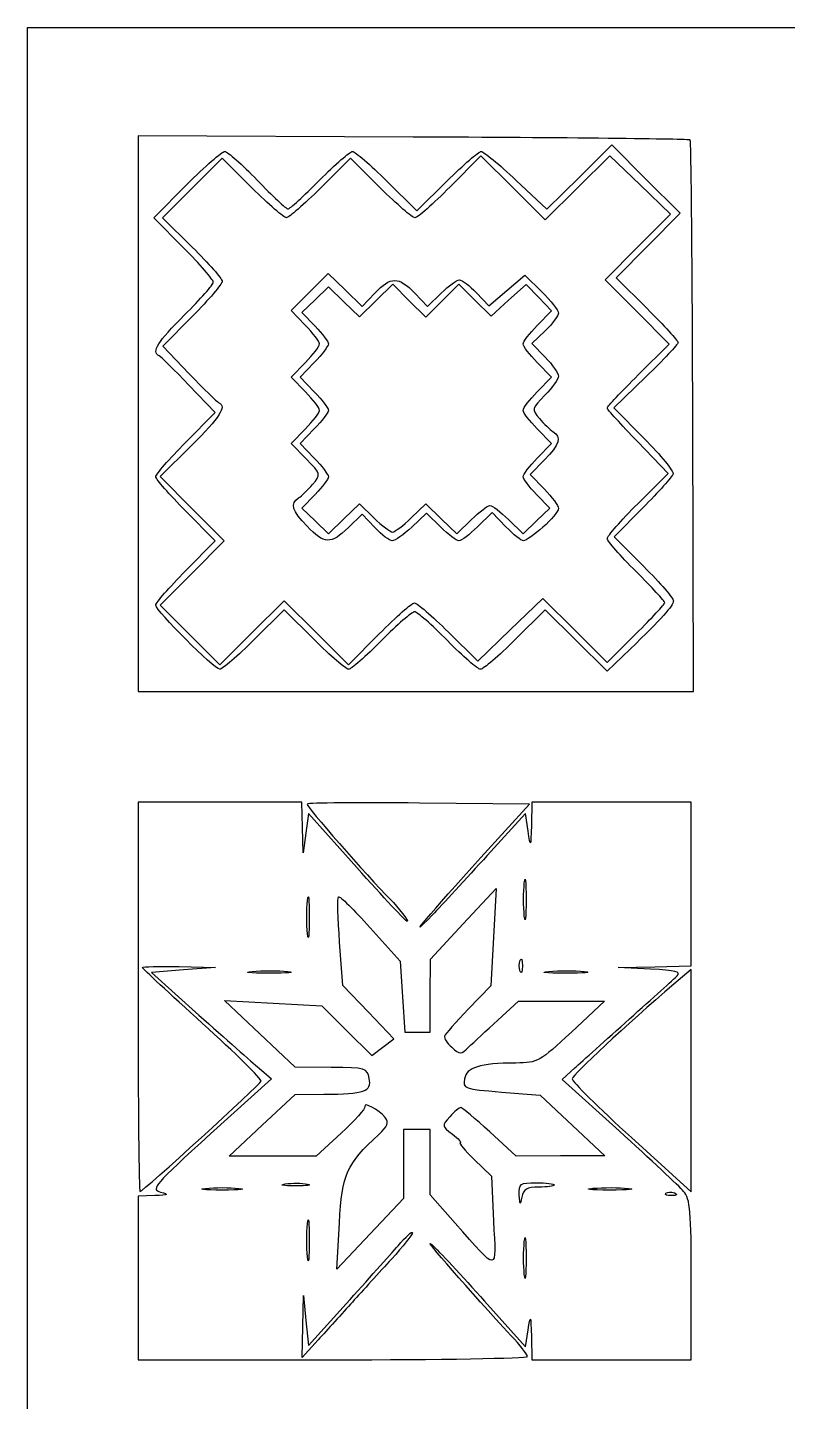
# Model space of a CAD drawing. Extents: x 35 to 169, y -1 to 345.
# Drawn here: x 34.9 to 83.3, y 257.8 to 345.4 of the extents above; entities that cross this region are included whole.
import ezdxf

# ---------------------------------------------------------------- set-up
doc = ezdxf.new("R2010")
doc.units = 0
doc.layers.get('0').update_dxf_attribs({"linetype": 'CONTINUOUS'})

msp = doc.modelspace()

# ---------------------------------------------------------------- linework, layer by layer
at = {"color": 7}
for points in [[(77.213463, 215.29678), (77.212616, 253.537891), (56.04484, 253.610233), (34.877025, 253.682572), (34.877025, 299.541891), (34.877025, 345.401224), (101.904806, 345.401224), (168.932581, 345.401224), (168.972261, 324.587335)], [(59.4787, 338.414869), (41.932473, 338.48678), (41.932527, 320.777335), (41.932583, 303.067891), (59.642025, 303.067919), (77.351472, 303.067919), (77.305225, 320.588416)], [(77.141956, 338.225922), (77.141956, 338.225922)], [(66.046449, 335.653099), (68.005875, 333.81126), (70.070517, 335.862113), (72.135165, 337.912994), (74.315306, 335.732827), (76.495447, 333.552688), (74.453547, 331.497066), (72.411649, 329.441444), (74.387673, 327.480564)], [(49.2044, 335.16556), (47.28983, 337.06548), (45.387316, 335.161468), (43.484806, 333.257456), (45.389806, 331.388016)], [(57.391331, 335.163105), (55.479247, 337.060541), (53.567166, 335.163105)], [(73.82416, 323.247231), (75.800184, 325.208111), (73.760666, 327.261334), (71.721153, 329.314557), (73.802855, 331.410255), (75.884557, 333.505924), (73.948998, 335.366785), (72.013439, 337.227617), (69.955232, 335.183143), (67.897025, 333.138697), (65.84381, 335.178204), (63.79059, 337.217711), (61.82971, 335.241704)], [(57.8005, 335.601565), (59.712583, 333.704129), (61.624664, 335.601565)], [(44.832676, 331.353839), (42.934992, 333.266176), (45.037279, 335.382589)], [(52.596229, 326.413962), (51.688763, 327.350206), (52.873831, 328.535285), (54.058899, 329.720365), (55.136776, 328.667845), (56.214653, 327.615326), (57.028642, 328.464927)], [(63.510366, 328.479857), (64.309309, 327.645918), (65.452602, 328.624552), (66.59589, 329.603158), (67.669788, 328.554533)], [(67.386657, 326.407019), (68.287398, 327.336349), (67.482601, 328.176383), (66.6778, 329.01639), (65.563222, 328.009449), (64.448642, 327.00248), (63.412909, 328.013852), (62.377176, 329.025223), (61.327101, 327.975159), (60.277025, 326.925066), (59.226952, 327.975159), (58.176877, 329.025223), (57.111268, 327.984698), (56.045662, 326.944145), (55.058228, 327.901217), (54.070795, 328.85826), (53.220628, 328.043739), (52.370462, 327.229246), (53.219299, 326.353454)], [(59.573549, 328.464927), (60.386787, 327.616088), (61.262565, 328.464927)], [(45.398007, 326.993957), (43.501208, 325.082494), (45.18634, 323.324645)], [(67.894855, 326.066123), (67.046018, 325.2529), (67.894855, 324.377108)], [(52.601664, 322.175012), (51.699634, 323.105668), (52.601664, 324.036324)], [(53.166109, 324.036324), (52.264079, 323.105668), (53.166109, 322.175012)], [(67.387944, 322.175012), (68.289974, 323.105668), (67.387944, 324.036324)], [(44.958268, 318.935158), (46.855064, 320.846621), (45.169935, 322.60447)], [(74.317583, 323.128105), (72.271472, 321.156247), (74.209913, 319.197399)], [(74.317583, 323.128105), (74.317583, 323.128105)], [(71.849087, 321.137676), (71.849087, 321.137676)], [(52.651017, 317.890766), (51.699634, 318.872335), (52.601664, 319.802991)], [(53.166109, 319.802991), (52.264079, 318.872335), (53.166109, 317.941679)], [(67.387944, 317.941679), (68.289974, 318.872335), (67.387944, 319.802991)], [(73.79545, 315.03431), (75.742763, 316.966714), (73.796398, 318.977858)], [(45.318782, 318.730772), (43.34276, 316.769892), (45.382273, 314.716669), (47.421789, 312.663446), (45.384745, 310.612707), (43.347702, 308.561995), (45.246081, 306.663599), (47.144457, 304.765232), (49.195186, 306.802283), (51.245914, 308.839307), (53.299134, 306.7998), (55.352349, 304.760293), (57.313229, 306.7363)], [(67.841664, 317.826645), (66.939634, 316.895989), (67.841664, 315.965333)], [(66.485914, 316.755668), (66.485914, 316.755668)], [(53.219299, 315.62455), (52.370462, 314.748758), (53.220628, 313.934265), (54.070795, 313.119743), (55.057243, 314.075856), (56.043695, 315.03194), (56.974351, 314.129929)], [(65.553926, 314.020484), (66.483258, 313.119743), (67.333422, 313.934265), (68.183588, 314.748758), (67.334751, 315.62455)], [(44.9589, 310.751362), (46.856334, 312.663446), (44.9589, 314.57553)], [(59.346369, 314.129929), (60.277025, 315.03194), (61.264806, 314.074557), (62.252583, 313.117175), (63.183242, 314.019185)], [(74.121064, 314.773424), (72.301769, 312.9304), (74.191619, 311.025936)], [(57.029392, 313.512286), (56.216155, 314.361126), (55.340377, 313.512286)], [(61.229251, 313.544572), (60.32016, 314.425698), (59.38137, 313.54587)], [(65.389616, 313.56461), (64.508566, 314.465774), (63.578805, 313.56461)], [(67.746095, 313.538561), (67.746095, 313.538561)], [(61.716392, 306.849838), (63.59326, 304.987369), (65.668782, 306.99013), (67.744309, 308.992892), (69.795672, 306.95522), (71.847038, 304.917547), (73.68203, 306.736243)], [(53.157998, 306.376438), (51.245914, 308.273875), (49.333833, 306.376438)], [(73.302659, 305.758089), (71.84506, 304.356094), (69.871045, 306.31497), (67.897025, 308.273875), (65.984941, 306.376438)], [(55.878245, 291.835277), (52.798136, 295.27819), (52.628859, 294.022499), (52.45958, 292.76678), (52.417193, 294.389557), (52.374806, 296.012335), (47.153695, 296.012335), (41.932583, 296.012335), (41.932583, 283.594557)], [(63.793906, 292.47087), (66.887451, 295.871224), (59.871336, 295.946803)], [(66.798644, 294.16234), (66.627025, 295.275679), (64.202084, 292.610118)], [(74.607445, 285.360394), (72.553695, 285.457958), (74.882025, 285.514035), (77.210361, 285.570113), (77.210361, 290.791224), (77.210361, 296.012335), (72.130361, 296.012335), (67.050361, 296.012335), (67.010308, 294.530668)], [(56.739677, 287.989999), (58.635756, 285.87147), (58.791165, 283.604125), (58.94657, 281.33678), (59.75291, 281.33678), (60.559247, 281.33678), (60.567375, 283.665113), (60.575503, 285.993446), (62.672014, 288.251224), (64.768524, 290.509002), (64.596419, 287.404557), (64.424314, 284.300113), (62.985675, 282.804674)], [(66.562546, 288.745113), (66.562546, 288.745113)], [(52.73366, 287.616224), (52.73366, 287.616224)], [(54.246904, 279.091544), (51.951472, 279.104103), (49.693695, 281.236625), (47.435914, 283.369146), (50.540361, 283.191064), (53.644806, 283.012982), (55.239745, 281.435134), (56.834684, 279.857326), (57.540827, 280.385389), (58.24697, 280.913452), (56.619278, 282.612932), (54.991584, 284.312418), (54.7843, 287.07718)], [(44.543136, 285.519256), (46.871472, 285.468428), (44.823854, 285.30759), (42.776236, 285.14678), (45.811632, 282.433777)], [(50.258136, 285.102414), (50.258136, 285.102414)], [(66.299004, 285.217335), (66.299004, 285.217335)], [(69.167025, 285.101455), (69.167025, 285.101455)], [(73.400361, 274.61518), (77.210361, 271.161647), (77.210361, 278.248176), (77.210361, 285.334711), (76.102427, 284.394065), (76.102427, 284.394065)], [(64.872633, 282.112891), (66.191079, 283.312335), (68.929546, 283.312335), (71.668013, 283.312335), (69.570851, 281.350157)], [(49.646332, 279.041726), (50.445636, 278.362685), (46.558691, 274.849044)], [(72.602358, 275.053311), (68.982136, 278.330802), (69.78799, 279.05768)], [(54.875235, 274.893531), (53.28344, 273.434557), (50.512224, 273.434557), (47.741007, 273.434557), (49.846241, 275.400698), (51.951472, 277.366839), (53.785914, 277.380103)], [(65.098634, 277.524903), (67.574078, 277.328978), (69.640549, 275.395141), (71.707022, 273.461304), (68.87961, 273.447926), (68.879613, 273.447926)], [(62.150842, 269.166265), (60.559247, 270.96577), (60.559247, 273.046829), (60.559247, 275.127891), (59.712583, 275.127891), (58.865914, 275.127891), (58.865914, 272.928389), (58.865914, 270.728884), (56.732526, 268.483389), (54.599134, 266.237891), (54.77039, 269.177557)], [(68.879613, 273.447926), (66.052203, 273.434549), (64.364057, 274.97599)], [(63.367059, 273.222882), (64.459677, 272.164549), (64.598688, 269.286342)], [(42.990914, 270.922689), (41.932583, 270.894557), (41.932583, 265.673446), (41.932583, 260.452335), (54.350361, 260.452335)], [(47.294806, 271.271665), (47.294806, 271.271665)], [(51.951472, 271.53972), (51.951472, 271.53972)], [(67.49332, 271.459002), (67.49332, 271.459002)], [(71.989247, 271.273418), (71.989247, 271.273528)], [(75.963876, 270.916827), (75.963876, 270.916839)], [(76.716472, 271.190848), (76.716472, 271.190848)], [(52.73366, 267.014002), (52.73366, 267.014002)], [(58.089806, 266.866645), (58.089806, 266.866645)], [(66.562546, 265.885113), (66.562546, 265.885113)], [(67.010308, 261.934002), (67.050361, 260.452335), (72.130361, 260.452335), (77.210361, 260.452335), (77.210361, 265.529109)], [(53.414837, 261.722335), (52.390077, 260.593446), (52.429884, 262.569002), (52.469692, 264.544557), (52.633914, 262.956888), (52.798136, 261.369221), (55.197025, 264.019565)], [(64.028879, 264.195437), (66.627025, 261.286911), (66.798644, 262.35129)]]:
    msp.add_lwpolyline(points, dxfattribs=at)
for points in [[(77.141956, 338.225922), (77.07759, 338.290296), (69.129128, 338.375302), (59.4787, 338.414869)], [(77.305225, 320.588416), (77.279796, 330.224696), (77.206314, 338.161575), (77.141956, 338.225922)], [(45.037279, 335.382589), (46.193538, 336.546615), (47.281363, 337.499002), (47.454673, 337.499002)], [(47.454673, 337.499002), (47.627983, 337.499002), (48.562466, 336.673502), (49.531304, 335.664557)], [(53.503695, 335.664557), (54.50367, 336.673502), (55.449312, 337.499002), (55.605124, 337.499002)], [(55.605124, 337.499002), (55.760936, 337.499002), (56.748855, 336.645167), (57.8005, 335.601565)], [(61.624664, 335.601565), (62.676309, 336.645167), (63.660559, 337.498099), (63.811889, 337.49697)], [(63.811889, 337.49697), (63.963214, 337.49697), (64.968766, 336.666136), (66.046449, 335.653099)], [(49.531304, 335.664557), (50.500142, 334.655613), (51.381192, 333.830113), (51.489192, 333.830113)], [(51.489192, 333.830113), (51.59719, 333.830113), (52.503716, 334.655613), (53.503695, 335.664557)], [(51.387025, 333.265668), (51.239595, 333.265668), (50.257414, 334.120632), (49.2044, 335.16556)], [(53.567166, 335.163105), (52.515522, 334.119504), (51.534458, 333.265668), (51.387025, 333.265668)], [(59.586122, 333.265668), (59.430632, 333.265668), (58.442976, 334.119504), (57.391331, 335.163105)], [(61.82971, 335.241704), (60.751226, 334.154866), (59.741613, 333.265668), (59.586122, 333.265668)], [(46.729057, 329.166362), (46.729622, 329.31769), (45.876402, 330.302053), (44.832676, 331.353839)], [(45.389806, 331.388016), (46.437553, 330.359824), (47.294806, 329.380626), (47.294806, 329.211998)], [(57.028642, 328.464927), (58.051604, 329.532687), (58.551191, 329.532828), (59.573549, 328.464927)], [(44.89461, 327.074503), (45.902838, 328.073711), (46.72834, 329.015035), (46.729057, 329.166362)], [(47.294806, 329.211998), (47.294806, 329.04337), (46.441244, 328.045235), (45.398007, 326.993957)], [(61.262565, 328.464927), (61.744242, 328.931779), (62.267287, 329.313767), (62.424883, 329.313767)], [(62.424883, 329.313767), (62.582479, 329.313767), (63.070949, 328.938496), (63.510366, 328.479857)], [(67.669788, 328.554533), (68.260437, 327.977755), (68.743695, 327.36491), (68.743695, 327.192613)], [(43.273136, 324.463044), (42.764064, 324.705389), (43.179972, 325.375215), (44.89461, 327.074503)], [(68.743695, 327.192613), (68.743695, 327.020345), (68.361715, 326.513417), (67.894855, 326.066123)], [(74.387673, 327.480564), (75.474483, 326.40208), (76.363695, 325.425253), (76.363695, 325.309824)], [(53.503695, 325.222335), (53.503695, 325.362769), (53.095333, 325.898991), (52.596229, 326.413962)], [(53.219299, 326.353454), (53.68616, 325.871785), (54.068136, 325.362769), (54.068136, 325.222335)], [(66.485914, 325.222335), (66.485914, 325.362769), (66.891247, 325.895887), (67.386657, 326.407019)], [(52.601664, 324.036324), (53.09778, 324.548191), (53.503695, 325.081901), (53.503695, 325.222335)], [(54.068136, 325.222335), (54.068136, 325.081901), (53.662224, 324.548191), (53.166109, 324.036324)], [(67.387944, 324.036324), (66.891831, 324.548191), (66.485914, 325.081901), (66.485914, 325.222335)], [(76.363695, 325.309824), (76.363695, 325.194395), (75.442942, 324.2126), (74.317583, 323.128105)], [(45.169935, 322.60447), (44.243114, 323.571279), (43.389556, 324.407644), (43.273136, 324.463044)], [(67.894855, 324.377108), (68.361715, 323.895439), (68.743695, 323.353008), (68.743695, 323.171737)], [(45.18634, 323.324645), (46.113161, 322.357836), (46.966722, 321.52147), (47.083136, 321.46607)], [(68.743695, 323.171737), (68.743695, 322.990437), (68.354533, 322.443998), (67.878884, 321.957419)], [(71.849087, 321.137676), (71.848523, 321.219464), (72.737345, 322.168747), (73.82416, 323.247231)], [(53.503695, 320.989002), (53.503695, 321.129436), (53.09778, 321.663146), (52.601664, 322.175012)], [(53.166109, 322.175012), (53.662224, 321.663146), (54.068136, 321.129436), (54.068136, 320.989002)], [(66.485914, 320.989002), (66.485914, 321.129436), (66.891831, 321.663146), (67.387944, 322.175012)], [(67.878884, 321.957419), (67.032734, 321.091815), (67.025122, 321.05967), (67.526106, 320.466044)], [(47.083136, 321.46607), (47.592607, 321.223528), (47.168971, 320.566769), (45.318782, 318.730772)], [(52.601664, 319.802991), (53.09778, 320.314858), (53.503695, 320.848568), (53.503695, 320.989002)], [(54.068136, 320.989002), (54.068136, 320.848568), (53.662224, 320.314858), (53.166109, 319.802991)], [(67.387944, 319.802991), (66.891831, 320.314858), (66.485914, 320.848568), (66.485914, 320.989002)], [(73.796398, 318.977858), (72.725898, 320.083972), (71.849609, 321.055917), (71.849087, 321.137676)], [(67.526106, 320.466044), (67.807724, 320.132344), (68.196886, 319.757751), (68.390914, 319.63363)], [(43.061472, 316.755668), (43.061472, 316.903101), (43.915028, 317.88388), (44.958268, 318.935158)], [(68.390914, 319.63363), (68.948258, 319.27707), (68.811549, 318.827321), (67.841664, 317.826645)], [(74.209913, 319.197399), (75.276055, 318.120015), (76.101555, 317.098568), (76.044357, 316.927485)], [(53.059155, 316.267988), (53.601911, 316.908605), (53.601544, 316.910072), (52.651017, 317.890766)], [(53.166109, 317.941679), (53.662224, 317.429813), (54.068136, 316.896102), (54.068136, 316.755668)], [(66.485914, 316.755668), (66.485914, 316.896102), (66.891831, 317.429813), (67.387944, 317.941679)], [(44.9589, 314.57553), (43.915316, 315.627175), (43.061472, 316.608236), (43.061472, 316.755668)], [(54.068136, 316.755668), (54.068136, 316.615235), (53.68616, 316.106219), (53.219299, 315.62455)], [(67.334751, 315.62455), (66.867893, 316.106219), (66.485914, 316.615235), (66.485914, 316.755668)], [(76.044357, 316.927485), (75.987159, 316.75643), (75.121677, 315.787082), (74.121064, 314.773424)], [(52.712389, 313.594102), (51.742501, 314.594778), (51.605795, 315.044527), (52.163136, 315.401086)], [(52.163136, 315.401086), (52.357164, 315.525208), (52.760375, 315.915324), (53.059155, 316.267988)], [(67.841664, 315.965333), (68.337777, 315.453467), (68.743695, 314.895118), (68.743695, 314.724572)], [(63.183242, 314.019185), (63.6951, 314.515304), (64.228805, 314.921224), (64.369247, 314.921224)], [(64.369247, 314.921224), (64.509692, 314.921224), (65.042796, 314.515896), (65.553926, 314.020484)], [(68.743695, 314.724572), (68.743695, 314.553996), (68.294772, 314.020314), (67.746095, 313.538561)], [(71.855163, 312.812121), (71.851297, 312.97152), (72.724428, 313.97149), (73.79545, 315.03431)], [(56.974351, 314.129929), (57.486214, 313.633811), (58.019916, 313.227891), (58.160361, 313.227891)], [(58.160361, 313.227891), (58.300801, 313.227891), (58.834505, 313.633811), (59.346369, 314.129929)], [(55.340377, 313.512286), (54.227386, 312.43352), (53.825123, 312.44605), (52.712389, 313.594102)], [(58.142607, 312.664744), (57.977617, 312.664744), (57.476672, 313.045434), (57.029392, 313.512286)], [(59.38137, 313.54587), (58.865036, 313.061972), (58.307591, 312.665478), (58.142607, 312.664744)], [(62.393695, 312.663446), (62.253249, 312.663446), (61.72925, 313.05994), (61.229251, 313.544572)], [(63.578805, 313.56461), (63.067435, 313.068971), (62.534137, 312.663446), (62.393695, 312.663446)], [(66.509581, 312.663446), (66.378181, 312.663446), (65.874197, 313.068971), (65.389616, 313.56461)], [(67.746095, 313.539351), (67.197416, 313.057598), (66.640984, 312.663446), (66.509581, 312.663446)], [(73.689605, 310.710214), (72.684524, 311.706882), (71.859024, 312.65275), (71.855163, 312.812121)], [(74.191619, 311.025936), (75.231038, 309.978497), (76.077456, 308.99769), (76.072551, 308.846362)], [(43.061472, 308.571224), (43.061472, 308.718657), (43.915316, 309.699718), (44.9589, 310.751362)], [(75.517025, 308.726503), (75.517025, 308.820906), (74.694686, 309.713575), (73.689605, 310.710214)], [(47.139042, 304.479002), (46.78045, 304.479002), (43.061472, 308.211334), (43.061472, 308.571224)], [(57.313229, 306.7363), (58.391713, 307.823138), (59.401329, 308.712335), (59.556819, 308.712335)], [(59.556819, 308.712335), (59.71231, 308.712335), (60.684116, 307.87422), (61.716392, 306.849838)], [(76.072551, 308.846362), (76.062137, 308.525222), (75.324753, 307.70308), (73.302659, 305.758089)], [(73.68203, 306.736243), (74.691277, 307.736524), (75.517025, 308.632128), (75.517025, 308.726503)], [(59.563319, 308.14425), (59.403612, 308.147072), (58.454781, 307.322391), (57.454806, 306.313446)], [(61.655884, 306.309806), (60.664677, 307.316718), (59.723026, 308.142218), (59.563319, 308.14425)], [(49.333833, 306.376438), (48.282188, 305.332837), (47.294532, 304.479002), (47.139042, 304.479002)], [(55.353373, 304.479002), (55.197561, 304.479002), (54.209642, 305.332837), (53.157998, 306.376438)], [(57.454806, 306.313446), (56.454827, 305.304502), (55.509185, 304.479002), (55.353373, 304.479002)], [(63.765467, 304.479002), (63.596401, 304.479002), (62.647088, 305.302865), (61.655884, 306.309806)], [(65.984941, 306.376438), (64.933299, 305.332837), (63.934532, 304.479002), (63.765467, 304.479002)], [(52.717406, 295.884573), (52.616007, 295.783171), (56.538074, 291.284633), (58.019247, 289.803446)], [(59.871336, 295.946803), (56.012472, 295.988374), (52.793203, 295.96035), (52.717406, 295.884573)], [(67.010308, 294.530668), (66.971534, 293.096105), (66.964803, 293.084392), (66.798644, 294.16234)], [(59.096986, 288.392335), (59.020738, 288.392335), (57.572303, 289.94165), (55.878245, 291.835277)], [(60.701538, 288.815668), (58.73781, 286.754656), (60.65367, 289.019207), (63.793906, 292.47087)], [(64.202084, 292.610118), (62.868364, 291.144058), (61.293118, 289.436557), (60.701538, 288.815668)], [(66.562546, 290.86178), (66.623435, 291.443863), (66.67325, 290.967613), (66.67325, 289.803446)], [(52.73366, 289.732891), (52.794546, 290.314974), (52.844364, 289.838724), (52.844364, 288.674557)], [(54.710307, 289.975235), (54.783617, 290.048556), (55.696832, 289.155182), (56.739677, 287.989999)], [(66.562546, 288.745113), (66.501659, 289.327196), (66.501659, 290.279696), (66.562546, 290.86178)], [(52.73366, 287.616224), (52.67277, 288.198307), (52.67277, 289.150807), (52.73366, 289.732891)], [(54.7843, 287.07718), (54.670294, 288.597821), (54.636997, 289.901942), (54.710307, 289.975235)], [(58.019247, 289.803446), (58.51004, 289.312662), (59.212934, 288.392335), (59.096986, 288.392335)], [(66.67325, 289.803446), (66.67325, 288.63928), (66.623435, 288.16303), (66.562546, 288.745113)], [(52.844364, 288.674557), (52.844364, 287.510391), (52.794546, 287.034141), (52.73366, 287.616224)], [(66.299004, 285.217335), (66.220715, 285.411363), (66.220715, 285.728863), (66.299004, 285.922891)], [(66.299004, 285.922891), (66.377295, 286.116918), (66.441354, 285.958168), (66.441354, 285.570113)], [(42.214806, 285.460526), (42.214806, 285.520809), (43.262553, 285.547225), (44.543136, 285.519256)], [(46.037452, 281.900123), (43.934995, 283.798068), (42.214806, 285.400243), (42.214806, 285.460526)], [(50.258136, 285.102414), (49.016361, 285.102414), (48.543467, 285.153073), (49.207265, 285.212678)], [(49.207265, 285.212678), (49.87106, 285.272284), (50.88706, 285.271465), (51.465043, 285.209856)], [(51.465043, 285.209856), (52.043022, 285.150166), (51.499914, 285.101398), (50.258136, 285.102414)], [(66.441354, 285.570113), (66.441354, 285.182057), (66.377295, 285.023307), (66.299004, 285.217335)], [(69.167025, 285.102414), (67.925247, 285.102414), (67.452353, 285.153073), (68.116154, 285.212678)], [(68.116154, 285.212678), (68.779949, 285.272284), (69.795952, 285.271465), (70.373931, 285.209856)], [(70.373931, 285.209856), (70.951911, 285.149207), (70.408803, 285.100439), (69.167025, 285.101455)], [(73.267107, 282.18322), (74.737395, 283.502468), (76.102546, 284.735102), (76.300776, 284.922356)], [(76.300776, 284.922356), (76.584542, 285.190439), (76.224404, 285.283601), (74.607445, 285.360394)], [(76.102427, 284.394065), (73.086584, 281.833632), (69.632827, 278.623478), (69.612826, 278.362191)], [(41.932583, 283.594557), (41.932583, 276.76478), (41.983338, 271.17678), (42.045371, 271.17678)], [(45.811632, 282.433777), (47.481098, 280.94162), (49.206714, 279.415199), (49.646332, 279.041726)], [(62.985664, 282.804674), (62.194415, 281.982165), (61.512185, 281.210914), (61.469603, 281.090744)], [(63.021535, 280.396604), (63.314495, 280.680873), (64.147488, 281.453196), (64.872633, 282.112891)], [(69.78799, 279.05768), (70.231217, 279.457462), (71.796814, 280.863953), (73.267107, 282.18322)], [(49.776899, 278.214188), (49.822662, 278.343522), (48.139912, 280.002199), (46.037452, 281.900123)], [(69.570851, 281.350157), (67.549612, 279.459003), (67.421328, 279.387485), (66.0273, 279.374601)], [(61.469603, 281.090744), (61.427021, 280.970574), (61.638936, 280.648939), (61.94053, 280.376002)], [(61.94053, 280.376002), (62.464168, 279.902114), (62.512883, 279.903043), (63.021535, 280.396604)], [(56.673081, 278.395042), (56.547735, 279.050757), (56.447569, 279.079515), (54.246904, 279.091544)], [(66.0273, 279.374601), (63.697609, 279.353068), (62.887806, 279.105059), (62.747305, 278.370079)], [(42.045371, 271.17678), (42.233537, 271.17678), (49.687505, 277.961549), (49.776899, 278.214188)], [(53.785914, 277.380103), (56.377089, 277.398843), (56.832887, 277.559074), (56.673081, 278.395042)], [(62.747305, 278.370079), (62.627572, 277.743741), (62.71056, 277.71391), (65.098634, 277.524903)], [(69.612826, 278.362191), (69.600465, 278.20078), (71.304861, 276.514623), (73.400361, 274.61518)], [(57.686157, 275.894739), (57.2724, 276.393288), (56.293408, 276.926182), (56.392442, 276.598949)], [(56.392442, 276.598949), (56.433463, 276.463406), (55.75072, 275.695967), (54.875235, 274.893531)], [(62.507989, 276.528212), (62.415629, 276.534139), (62.1014, 276.275274), (61.809701, 275.952948)], [(64.364057, 274.97599), (63.43558, 275.823786), (62.600349, 276.522286), (62.507989, 276.528212)], [(57.282083, 274.820997), (57.856603, 275.356776), (57.942717, 275.585604), (57.686157, 275.894739)], [(61.809701, 275.952948), (61.28816, 275.376653), (61.290954, 275.357972), (61.977626, 274.830332)], [(46.558691, 274.849044), (42.970165, 271.605165), (42.724623, 271.320642), (43.360498, 271.143113)], [(54.77039, 269.177557), (54.953233, 272.316108), (55.206657, 272.885519), (57.282083, 274.820997)], [(61.977626, 274.830332), (62.361685, 274.535221), (62.585583, 274.290944), (62.475178, 274.287492)], [(62.475178, 274.287492), (62.364772, 274.284049), (62.766118, 273.804966), (63.367059, 273.222882)], [(76.716472, 271.190848), (76.444833, 271.512582), (74.593481, 273.250687), (72.602358, 275.053311)], [(51.951472, 271.53972), (51.175361, 271.541978), (50.891355, 271.59665), (51.32035, 271.661519)], [(51.32035, 271.661519), (51.749348, 271.72639), (52.384348, 271.724655), (52.731461, 271.657681)], [(52.731461, 271.657681), (53.078578, 271.590678), (52.727595, 271.537603), (51.951472, 271.53972)], [(66.242125, 270.965113), (66.206288, 271.688832), (66.2799, 271.741224), (67.332583, 271.741224)], [(67.332583, 271.741224), (67.953472, 271.741224), (68.461472, 271.677724), (68.461472, 271.600113)], [(68.461472, 271.600113), (68.461472, 271.522502), (68.025803, 271.459002), (67.49332, 271.459002)], [(43.360498, 271.143113), (43.935797, 270.982495), (43.874921, 270.946187), (42.990914, 270.922689)], [(47.294806, 271.271665), (46.130636, 271.271665), (45.654386, 271.321481), (46.236472, 271.38237)], [(46.236472, 271.38237), (46.818556, 271.443257), (47.771056, 271.443257), (48.353136, 271.38237)], [(48.353136, 271.38237), (48.935222, 271.321481), (48.458972, 271.271665), (47.294806, 271.271665)], [(66.402867, 270.824002), (66.297999, 270.279553), (66.275077, 270.299678), (66.242125, 270.965113)], [(67.49332, 271.459002), (66.713701, 271.459002), (66.501354, 271.335346), (66.402867, 270.824002)], [(71.989247, 271.273528), (70.747472, 271.274657), (70.274575, 271.32417), (70.938373, 271.38379)], [(70.938373, 271.38379), (71.602171, 271.443406), (72.618171, 271.442568), (73.196154, 271.381814)], [(73.196154, 271.381814), (73.774131, 271.321173), (73.231025, 271.272394), (71.989247, 271.273418)], [(75.963876, 270.916839), (75.666371, 270.90459), (75.49968, 270.971288), (75.593459, 271.065068)], [(75.593459, 271.065068), (75.687239, 271.158847), (75.930658, 271.168872), (76.134386, 271.087335)], [(76.134386, 271.087335), (76.359523, 270.997244), (76.292654, 270.930369), (75.963876, 270.916827)], [(77.210361, 265.529109), (77.210361, 269.95314), (77.146858, 270.681096), (76.716472, 271.190848)], [(52.73366, 267.014002), (52.67277, 267.596085), (52.67277, 268.548585), (52.73366, 269.130668)], [(52.73366, 269.130668), (52.794546, 269.712752), (52.844364, 269.236502), (52.844364, 268.072335)], [(64.598688, 269.286342), (64.758166, 265.984481), (64.956419, 265.994206), (62.150842, 269.166265)], [(59.426162, 268.554134), (59.42842, 268.431068), (58.827111, 267.671698), (58.089806, 266.866645)], [(58.50894, 267.723898), (59.011103, 268.303594), (59.423853, 268.677199), (59.426162, 268.554134)], [(65.706763, 262.009256), (63.230842, 264.668873), (59.940667, 268.439941), (60.654621, 267.799816)], [(66.562546, 268.00178), (66.623435, 268.583863), (66.67325, 268.107613), (66.67325, 266.943446)], [(52.844364, 268.072335), (52.844364, 266.908168), (52.794546, 266.431918), (52.73366, 267.014002)], [(55.197025, 264.019565), (56.516414, 265.477251), (58.006776, 267.144202), (58.50894, 267.723898)], [(60.654621, 267.799816), (61.081483, 267.417097), (62.599897, 265.795126), (64.028879, 264.195437)], [(66.562546, 265.885113), (66.501659, 266.467196), (66.501659, 267.419696), (66.562546, 268.00178)], [(58.089806, 266.866645), (57.352497, 266.061592), (56.229577, 264.828783), (55.594422, 264.127069)], [(66.67325, 266.943446), (66.67325, 265.77928), (66.623435, 265.30303), (66.562546, 265.885113)], [(55.594422, 264.127069), (54.959267, 263.425354), (53.978454, 262.343224), (53.414837, 261.722335)], [(66.798644, 262.35129), (66.959065, 263.346239), (66.972874, 263.319019), (67.010308, 261.934002)], [(66.765094, 260.664002), (66.7634, 260.780418), (66.28717, 261.385782), (65.706763, 262.009256)], [(54.350361, 260.452335), (61.180136, 260.452335), (66.76677, 260.547585), (66.765094, 260.664002)]]:
    msp.add_open_spline(points, degree=3, dxfattribs=at)

doc.saveas('drawing.dxf')
